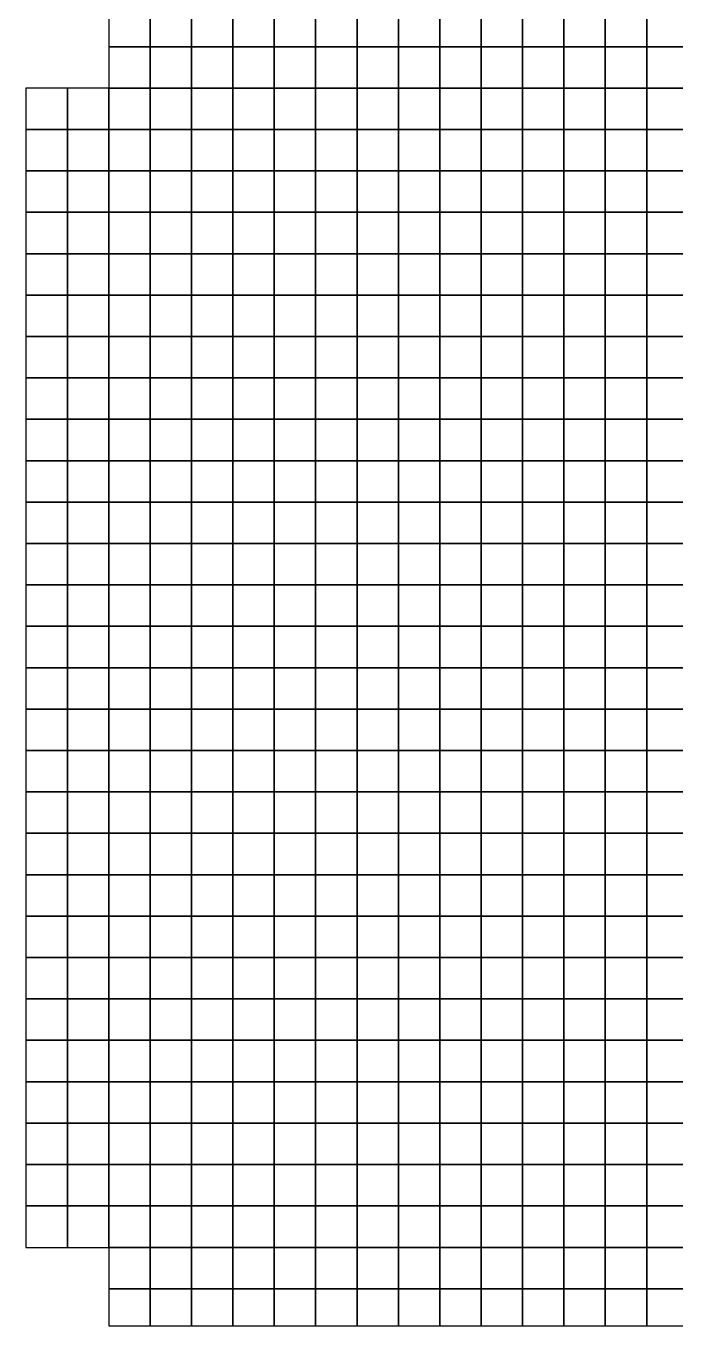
# Model space of a CAD drawing. Extents: x -2.8 to 74.5, y -0.2 to 18.4.
# Drawn here: x 36.27 to 39.41, y -0.18 to 6.1 of the extents above; entities that cross this region are included whole.
import ezdxf

# ---------------------------------------------------------------- set-up
doc = ezdxf.new("R2010")
doc.units = 0
doc.header["$MEASUREMENT"] = 0
doc.layers.add('layer_elements', color=7, linetype='Continuous')

msp = doc.modelspace()

# ---------------------------------------------------------------- linework, layer by layer
at = {"layer": 'layer_elements', "color": 51, "true_color": 0xffff73}
for points in [[(36.67, 6), (36.87, 6), (36.87, 6.2), (36.67, 6.2)], [(36.87, 6), (37.07, 6), (37.07, 6.2), (36.87, 6.2)], [(37.07, 6), (37.27, 6), (37.27, 6.2), (37.07, 6.2)], [(37.27, 6), (37.47, 6), (37.47, 6.2), (37.27, 6.2)], [(36.67, 5.8), (36.87, 5.8), (36.87, 6), (36.67, 6)], [(37.07, 5.8), (37.27, 5.8), (37.27, 6), (37.07, 6)], [(37.07, 5.6), (37.27, 5.6), (37.27, 5.8), (37.07, 5.8)], [(36.67, 5.4), (36.87, 5.4), (36.87, 5.6), (36.67, 5.6)], [(36.87, 5.4), (37.07, 5.4), (37.07, 5.6), (36.87, 5.6)], [(37.07, 5.4), (37.27, 5.4), (37.27, 5.6), (37.07, 5.6)], [(36.27, 0.8), (36.47, 0.8), (36.47, 1), (36.27, 1)], [(36.47, 0.8), (36.67, 0.8), (36.67, 1), (36.47, 1)], [(36.67, 0.8), (36.87, 0.8), (36.87, 1), (36.67, 1)], [(37.07, 0.8), (37.27, 0.8), (37.27, 1), (37.07, 1)], [(36.27, 0.6), (36.47, 0.6), (36.47, 0.8), (36.27, 0.8)], [(36.47, 0.6), (36.67, 0.6), (36.67, 0.8), (36.47, 0.8)], [(36.67, 0.6), (36.87, 0.6), (36.87, 0.8), (36.67, 0.8)], [(36.87, 0.6), (37.07, 0.6), (37.07, 0.8), (36.87, 0.8)], [(37.07, 0.6), (37.27, 0.6), (37.27, 0.8), (37.07, 0.8)], [(37.27, 0.6), (37.47, 0.6), (37.47, 0.8), (37.27, 0.8)], [(36.27, 0.4), (36.47, 0.4), (36.47, 0.6), (36.27, 0.6)], [(37.07, 0.4), (37.27, 0.4), (37.27, 0.6), (37.07, 0.6)], [(37.27, 0.4), (37.47, 0.4), (37.47, 0.6), (37.27, 0.6)], [(37.27, 0.2), (37.47, 0.2), (37.47, 0.4), (37.27, 0.4)], [(37.47, 0.2), (37.67, 0.2), (37.67, 0.4), (37.47, 0.4)], [(36.87, 0), (37.07, 0), (37.07, 0.2), (36.87, 0.2)], [(37.07, 0), (37.27, 0), (37.27, 0.2), (37.07, 0.2)], [(37.27, 0), (37.47, 0), (37.47, 0.2), (37.27, 0.2)], [(37.07, -0.18), (37.27, -0.18), (37.27, 0), (37.07, 0)], [(37.27, -0.18), (37.47, -0.18), (37.47, 0), (37.27, 0)]]:
    msp.add_3dface(points, dxfattribs=at)
at = {"layer": 'layer_elements', "color": 171, "true_color": 0x8080ff}
for points in [[(37.47, 6), (37.67, 6), (37.67, 6.2), (37.47, 6.2)], [(37.67, 6), (37.87, 6), (37.87, 6.2), (37.67, 6.2)], [(37.87, 6), (38.07, 6), (38.07, 6.2), (37.87, 6.2)], [(38.07, 6), (38.27, 6), (38.27, 6.2), (38.07, 6.2)], [(38.27, 6), (38.47, 6), (38.47, 6.2), (38.27, 6.2)], [(38.47, 6), (38.67, 6), (38.67, 6.2), (38.47, 6.2)], [(38.67, 6), (38.87, 6), (38.87, 6.2), (38.67, 6.2)], [(38.87, 6), (39.07, 6), (39.07, 6.2), (38.87, 6.2)], [(39.07, 6), (39.27, 6), (39.27, 6.2), (39.07, 6.2)], [(39.27, 6), (39.47, 6), (39.47, 6.2), (39.27, 6.2)], [(36.87, 5.8), (37.07, 5.8), (37.07, 6), (36.87, 6)], [(37.27, 5.8), (37.47, 5.8), (37.47, 6), (37.27, 6)], [(37.47, 5.8), (37.67, 5.8), (37.67, 6), (37.47, 6)], [(37.67, 5.8), (37.87, 5.8), (37.87, 6), (37.67, 6)], [(37.87, 5.8), (38.07, 5.8), (38.07, 6), (37.87, 6)], [(38.07, 5.8), (38.27, 5.8), (38.27, 6), (38.07, 6)], [(38.27, 5.8), (38.47, 5.8), (38.47, 6), (38.27, 6)], [(38.47, 5.8), (38.67, 5.8), (38.67, 6), (38.47, 6)], [(38.67, 5.8), (38.87, 5.8), (38.87, 6), (38.67, 6)], [(38.87, 5.8), (39.07, 5.8), (39.07, 6), (38.87, 6)], [(39.07, 5.8), (39.27, 5.8), (39.27, 6), (39.07, 6)], [(39.27, 5.8), (39.47, 5.8), (39.47, 6), (39.27, 6)], [(36.27, 5.6, 0), (36.47, 5.6), (36.47, 5.8), (36.27, 5.8)], [(36.47, 5.6), (36.67, 5.6), (36.67, 5.8), (36.47, 5.8)], [(37.27, 5.6), (37.47, 5.6), (37.47, 5.8), (37.27, 5.8)], [(37.47, 5.6), (37.67, 5.6), (37.67, 5.8), (37.47, 5.8)], [(37.67, 5.6), (37.87, 5.6), (37.87, 5.8), (37.67, 5.8)], [(37.87, 5.6), (38.07, 5.6), (38.07, 5.8), (37.87, 5.8)], [(38.07, 5.6), (38.27, 5.6), (38.27, 5.8), (38.07, 5.8)], [(38.27, 5.6), (38.47, 5.6), (38.47, 5.8), (38.27, 5.8)], [(38.47, 5.6), (38.67, 5.6), (38.67, 5.8), (38.47, 5.8)], [(38.67, 5.6), (38.87, 5.6), (38.87, 5.8), (38.67, 5.8)], [(38.87, 5.6), (39.07, 5.6), (39.07, 5.8), (38.87, 5.8)], [(39.07, 5.6), (39.27, 5.6), (39.27, 5.8), (39.07, 5.8)], [(39.27, 5.6), (39.47, 5.6), (39.47, 5.8), (39.27, 5.8)], [(36.27, 5.4), (36.47, 5.4), (36.47, 5.6), (36.27, 5.6, 0)], [(36.47, 5.4), (36.67, 5.4), (36.67, 5.6), (36.47, 5.6)], [(37.27, 5.4), (37.47, 5.4), (37.47, 5.6), (37.27, 5.6)], [(37.47, 5.4), (37.67, 5.4), (37.67, 5.6), (37.47, 5.6)], [(37.67, 5.4), (37.87, 5.4), (37.87, 5.6), (37.67, 5.6)], [(37.87, 5.4), (38.07, 5.4), (38.07, 5.6), (37.87, 5.6)], [(38.07, 5.4), (38.27, 5.4), (38.27, 5.6), (38.07, 5.6)], [(38.27, 5.4), (38.47, 5.4), (38.47, 5.6), (38.27, 5.6)], [(38.47, 5.4), (38.67, 5.4), (38.67, 5.6), (38.47, 5.6)], [(38.67, 5.4), (38.87, 5.4), (38.87, 5.6), (38.67, 5.6)], [(38.87, 5.4), (39.07, 5.4), (39.07, 5.6), (38.87, 5.6)], [(39.07, 5.4), (39.27, 5.4), (39.27, 5.6), (39.07, 5.6)], [(39.27, 5.4), (39.47, 5.4), (39.47, 5.6), (39.27, 5.6)], [(36.27, 5.2), (36.47, 5.2), (36.47, 5.4), (36.27, 5.4)], [(36.47, 5.2), (36.67, 5.2), (36.67, 5.4), (36.47, 5.4)], [(36.67, 5.2), (36.87, 5.2), (36.87, 5.4), (36.67, 5.4)], [(36.87, 5.2), (37.07, 5.2), (37.07, 5.4), (36.87, 5.4)], [(37.07, 5.2), (37.27, 5.2), (37.27, 5.4), (37.07, 5.4)], [(37.27, 5.2), (37.47, 5.2), (37.47, 5.4), (37.27, 5.4)], [(37.47, 5.2), (37.67, 5.2), (37.67, 5.4), (37.47, 5.4)], [(37.67, 5.2), (37.87, 5.2), (37.87, 5.4), (37.67, 5.4)], [(37.87, 5.2), (38.07, 5.2), (38.07, 5.4), (37.87, 5.4)], [(38.07, 5.2), (38.27, 5.2), (38.27, 5.4), (38.07, 5.4)], [(38.27, 5.2), (38.47, 5.2), (38.47, 5.4), (38.27, 5.4)], [(38.47, 5.2), (38.67, 5.2), (38.67, 5.4), (38.47, 5.4)], [(38.67, 5.2), (38.87, 5.2), (38.87, 5.4), (38.67, 5.4)], [(38.87, 5.2), (39.07, 5.2), (39.07, 5.4), (38.87, 5.4)], [(39.07, 5.2), (39.27, 5.2), (39.27, 5.4), (39.07, 5.4)], [(39.27, 5.2), (39.47, 5.2), (39.47, 5.4), (39.27, 5.4)], [(36.27, 5), (36.47, 5), (36.47, 5.2), (36.27, 5.2)], [(36.47, 5), (36.67, 5), (36.67, 5.2), (36.47, 5.2)], [(36.67, 5), (36.87, 5), (36.87, 5.2), (36.67, 5.2)], [(36.87, 5), (37.07, 5), (37.07, 5.2), (36.87, 5.2)], [(37.07, 5), (37.27, 5), (37.27, 5.2), (37.07, 5.2)], [(37.27, 5), (37.47, 5), (37.47, 5.2), (37.27, 5.2)], [(37.47, 5), (37.67, 5), (37.67, 5.2), (37.47, 5.2)], [(37.67, 5), (37.87, 5), (37.87, 5.2), (37.67, 5.2)], [(37.87, 5), (38.07, 5), (38.07, 5.2), (37.87, 5.2)], [(38.07, 5), (38.27, 5), (38.27, 5.2), (38.07, 5.2)], [(38.27, 5), (38.47, 5), (38.47, 5.2), (38.27, 5.2)], [(38.47, 5), (38.67, 5), (38.67, 5.2), (38.47, 5.2)], [(38.67, 5), (38.87, 5), (38.87, 5.2), (38.67, 5.2)], [(38.87, 5), (39.07, 5), (39.07, 5.2), (38.87, 5.2)], [(39.07, 5), (39.27, 5), (39.27, 5.2), (39.07, 5.2)], [(39.27, 5), (39.47, 5), (39.47, 5.2), (39.27, 5.2)], [(36.27, 4.8), (36.47, 4.8), (36.47, 5), (36.27, 5)], [(36.47, 4.8), (36.67, 4.8), (36.67, 5), (36.47, 5)], [(36.67, 4.8), (36.87, 4.8), (36.87, 5), (36.67, 5)], [(36.87, 4.8), (37.07, 4.8), (37.07, 5), (36.87, 5)], [(37.07, 4.8), (37.27, 4.8), (37.27, 5), (37.07, 5)], [(37.27, 4.8), (37.47, 4.8), (37.47, 5), (37.27, 5)], [(37.47, 4.8), (37.67, 4.8), (37.67, 5), (37.47, 5)], [(37.67, 4.8), (37.87, 4.8), (37.87, 5), (37.67, 5)], [(37.87, 4.8), (38.07, 4.8), (38.07, 5), (37.87, 5)], [(38.07, 4.8), (38.27, 4.8), (38.27, 5), (38.07, 5)], [(38.27, 4.8), (38.47, 4.8), (38.47, 5), (38.27, 5)], [(38.47, 4.8), (38.67, 4.8), (38.67, 5), (38.47, 5)], [(38.67, 4.8), (38.87, 4.8), (38.87, 5), (38.67, 5)], [(38.87, 4.8), (39.07, 4.8), (39.07, 5), (38.87, 5)], [(39.07, 4.8), (39.27, 4.8), (39.27, 5), (39.07, 5)], [(39.27, 4.8), (39.47, 4.8), (39.47, 5), (39.27, 5)], [(36.27, 4.6), (36.47, 4.6), (36.47, 4.8), (36.27, 4.8)], [(36.47, 4.6), (36.67, 4.6), (36.67, 4.8), (36.47, 4.8)], [(36.67, 4.6), (36.87, 4.6), (36.87, 4.8), (36.67, 4.8)], [(36.87, 4.6), (37.07, 4.6), (37.07, 4.8), (36.87, 4.8)], [(37.07, 4.6), (37.27, 4.6), (37.27, 4.8), (37.07, 4.8)], [(37.27, 4.6), (37.47, 4.6), (37.47, 4.8), (37.27, 4.8)], [(37.47, 4.6), (37.67, 4.6), (37.67, 4.8), (37.47, 4.8)], [(37.67, 4.6), (37.87, 4.6), (37.87, 4.8), (37.67, 4.8)], [(37.87, 4.6), (38.07, 4.6), (38.07, 4.8), (37.87, 4.8)], [(38.07, 4.6), (38.27, 4.6), (38.27, 4.8), (38.07, 4.8)], [(38.27, 4.6), (38.47, 4.6), (38.47, 4.8), (38.27, 4.8)], [(38.47, 4.6), (38.67, 4.6), (38.67, 4.8), (38.47, 4.8)], [(38.67, 4.6), (38.87, 4.6), (38.87, 4.8), (38.67, 4.8)], [(38.87, 4.6), (39.07, 4.6), (39.07, 4.8), (38.87, 4.8)], [(39.07, 4.6), (39.27, 4.6), (39.27, 4.8), (39.07, 4.8)], [(39.27, 4.6), (39.47, 4.6), (39.47, 4.8), (39.27, 4.8)], [(36.27, 4.4), (36.47, 4.4), (36.47, 4.6), (36.27, 4.6)], [(36.47, 4.4), (36.67, 4.4), (36.67, 4.6), (36.47, 4.6)], [(36.67, 4.4), (36.87, 4.4), (36.87, 4.6), (36.67, 4.6)], [(36.87, 4.4), (37.07, 4.4), (37.07, 4.6), (36.87, 4.6)], [(37.07, 4.4), (37.27, 4.4), (37.27, 4.6), (37.07, 4.6)], [(37.27, 4.4), (37.47, 4.4), (37.47, 4.6), (37.27, 4.6)], [(37.47, 4.4), (37.67, 4.4), (37.67, 4.6), (37.47, 4.6)], [(37.67, 4.4), (37.87, 4.4), (37.87, 4.6), (37.67, 4.6)], [(37.87, 4.4), (38.07, 4.4), (38.07, 4.6), (37.87, 4.6)], [(38.07, 4.4), (38.27, 4.4), (38.27, 4.6), (38.07, 4.6)], [(38.27, 4.4), (38.47, 4.4), (38.47, 4.6), (38.27, 4.6)], [(38.47, 4.4), (38.67, 4.4), (38.67, 4.6), (38.47, 4.6)], [(38.67, 4.4), (38.87, 4.4), (38.87, 4.6), (38.67, 4.6)], [(38.87, 4.4), (39.07, 4.4), (39.07, 4.6), (38.87, 4.6)], [(39.07, 4.4), (39.27, 4.4), (39.27, 4.6), (39.07, 4.6)], [(39.27, 4.4), (39.47, 4.4), (39.47, 4.6), (39.27, 4.6)], [(36.27, 4.2), (36.47, 4.2), (36.47, 4.4), (36.27, 4.4)], [(36.47, 4.2), (36.67, 4.2), (36.67, 4.4), (36.47, 4.4)], [(36.67, 4.2), (36.87, 4.2), (36.87, 4.4), (36.67, 4.4)], [(36.87, 4.2), (37.07, 4.2), (37.07, 4.4), (36.87, 4.4)], [(37.07, 4.2), (37.27, 4.2), (37.27, 4.4), (37.07, 4.4)], [(37.27, 4.2), (37.47, 4.2), (37.47, 4.4), (37.27, 4.4)], [(37.47, 4.2), (37.67, 4.2), (37.67, 4.4), (37.47, 4.4)], [(37.67, 4.2), (37.87, 4.2), (37.87, 4.4), (37.67, 4.4)], [(37.87, 4.2), (38.07, 4.2), (38.07, 4.4), (37.87, 4.4)], [(38.07, 4.2), (38.27, 4.2), (38.27, 4.4), (38.07, 4.4)], [(38.27, 4.2), (38.47, 4.2), (38.47, 4.4), (38.27, 4.4)], [(38.47, 4.2), (38.67, 4.2), (38.67, 4.4), (38.47, 4.4)], [(38.67, 4.2), (38.87, 4.2), (38.87, 4.4), (38.67, 4.4)], [(38.87, 4.2), (39.07, 4.2), (39.07, 4.4), (38.87, 4.4)], [(39.07, 4.2), (39.27, 4.2), (39.27, 4.4), (39.07, 4.4)], [(39.27, 4.2), (39.47, 4.2), (39.47, 4.4), (39.27, 4.4)], [(36.27, 4), (36.47, 4), (36.47, 4.2), (36.27, 4.2)], [(36.47, 4), (36.67, 4), (36.67, 4.2), (36.47, 4.2)], [(36.67, 4), (36.87, 4), (36.87, 4.2), (36.67, 4.2)], [(36.87, 4), (37.07, 4), (37.07, 4.2), (36.87, 4.2)], [(37.07, 4), (37.27, 4), (37.27, 4.2), (37.07, 4.2)], [(37.27, 4), (37.47, 4), (37.47, 4.2), (37.27, 4.2)], [(37.47, 4), (37.67, 4), (37.67, 4.2), (37.47, 4.2)], [(37.67, 4), (37.87, 4), (37.87, 4.2), (37.67, 4.2)], [(37.87, 4), (38.07, 4), (38.07, 4.2), (37.87, 4.2)], [(38.07, 4), (38.27, 4), (38.27, 4.2), (38.07, 4.2)], [(38.27, 4), (38.47, 4), (38.47, 4.2), (38.27, 4.2)], [(38.47, 4), (38.67, 4), (38.67, 4.2), (38.47, 4.2)], [(38.67, 4), (38.87, 4), (38.87, 4.2), (38.67, 4.2)], [(38.87, 4), (39.07, 4), (39.07, 4.2), (38.87, 4.2)], [(39.07, 4), (39.27, 4), (39.27, 4.2), (39.07, 4.2)], [(39.27, 4), (39.47, 4), (39.47, 4.2), (39.27, 4.2)], [(36.27, 3.8), (36.47, 3.8), (36.47, 4), (36.27, 4)], [(36.47, 3.8), (36.67, 3.8), (36.67, 4), (36.47, 4)], [(36.67, 3.8), (36.87, 3.8), (36.87, 4), (36.67, 4)], [(36.87, 3.8), (37.07, 3.8), (37.07, 4), (36.87, 4)], [(37.07, 3.8), (37.27, 3.8), (37.27, 4), (37.07, 4)], [(37.27, 3.8), (37.47, 3.8), (37.47, 4), (37.27, 4)], [(37.47, 3.8), (37.67, 3.8), (37.67, 4), (37.47, 4)], [(37.67, 3.8), (37.87, 3.8), (37.87, 4), (37.67, 4)], [(37.87, 3.8), (38.07, 3.8), (38.07, 4), (37.87, 4)], [(38.07, 3.8), (38.27, 3.8), (38.27, 4), (38.07, 4)], [(38.27, 3.8), (38.47, 3.8), (38.47, 4), (38.27, 4)], [(38.47, 3.8), (38.67, 3.8), (38.67, 4), (38.47, 4)], [(38.67, 3.8), (38.87, 3.8), (38.87, 4), (38.67, 4)], [(38.87, 3.8), (39.07, 3.8), (39.07, 4), (38.87, 4)], [(39.07, 3.8), (39.27, 3.8), (39.27, 4), (39.07, 4)], [(39.27, 3.8), (39.47, 3.8), (39.47, 4), (39.27, 4)], [(36.27, 3.6), (36.47, 3.6), (36.47, 3.8), (36.27, 3.8)], [(36.47, 3.6), (36.67, 3.6), (36.67, 3.8), (36.47, 3.8)], [(36.67, 3.6), (36.87, 3.6), (36.87, 3.8), (36.67, 3.8)], [(36.87, 3.6), (37.07, 3.6), (37.07, 3.8), (36.87, 3.8)], [(37.07, 3.6), (37.27, 3.6), (37.27, 3.8), (37.07, 3.8)], [(37.27, 3.6), (37.47, 3.6), (37.47, 3.8), (37.27, 3.8)], [(37.47, 3.6), (37.67, 3.6), (37.67, 3.8), (37.47, 3.8)], [(37.67, 3.6), (37.87, 3.6), (37.87, 3.8), (37.67, 3.8)], [(37.87, 3.6), (38.07, 3.6), (38.07, 3.8), (37.87, 3.8)], [(38.07, 3.6), (38.27, 3.6), (38.27, 3.8), (38.07, 3.8)], [(38.27, 3.6), (38.47, 3.6), (38.47, 3.8), (38.27, 3.8)], [(38.47, 3.6), (38.67, 3.6), (38.67, 3.8), (38.47, 3.8)], [(38.67, 3.6), (38.87, 3.6), (38.87, 3.8), (38.67, 3.8)], [(38.87, 3.6), (39.07, 3.6), (39.07, 3.8), (38.87, 3.8)], [(39.07, 3.6), (39.27, 3.6), (39.27, 3.8), (39.07, 3.8)], [(39.27, 3.6), (39.47, 3.6), (39.47, 3.8), (39.27, 3.8)], [(36.27, 3.4), (36.47, 3.4), (36.47, 3.6), (36.27, 3.6)], [(36.47, 3.4), (36.67, 3.4), (36.67, 3.6), (36.47, 3.6)], [(36.67, 3.4), (36.87, 3.4), (36.87, 3.6), (36.67, 3.6)], [(36.87, 3.4), (37.07, 3.4), (37.07, 3.6), (36.87, 3.6)], [(37.07, 3.4), (37.27, 3.4), (37.27, 3.6), (37.07, 3.6)], [(37.27, 3.4), (37.47, 3.4), (37.47, 3.6), (37.27, 3.6)], [(37.47, 3.4), (37.67, 3.4), (37.67, 3.6), (37.47, 3.6)], [(37.67, 3.4), (37.87, 3.4), (37.87, 3.6), (37.67, 3.6)], [(37.87, 3.4), (38.07, 3.4), (38.07, 3.6), (37.87, 3.6)], [(38.07, 3.4), (38.27, 3.4), (38.27, 3.6), (38.07, 3.6)], [(38.27, 3.4), (38.47, 3.4), (38.47, 3.6), (38.27, 3.6)], [(38.47, 3.4), (38.67, 3.4), (38.67, 3.6), (38.47, 3.6)], [(38.67, 3.4), (38.87, 3.4), (38.87, 3.6), (38.67, 3.6)], [(38.87, 3.4), (39.07, 3.4), (39.07, 3.6), (38.87, 3.6)], [(39.07, 3.4), (39.27, 3.4), (39.27, 3.6), (39.07, 3.6)], [(39.27, 3.4), (39.47, 3.4), (39.47, 3.6), (39.27, 3.6)], [(36.27, 3.2), (36.47, 3.2), (36.47, 3.4), (36.27, 3.4)], [(36.47, 3.2), (36.67, 3.2), (36.67, 3.4), (36.47, 3.4)], [(36.67, 3.2), (36.87, 3.2), (36.87, 3.4), (36.67, 3.4)], [(36.87, 3.2), (37.07, 3.2), (37.07, 3.4), (36.87, 3.4)], [(37.07, 3.2), (37.27, 3.2), (37.27, 3.4), (37.07, 3.4)], [(37.27, 3.2), (37.47, 3.2), (37.47, 3.4), (37.27, 3.4)], [(37.47, 3.2), (37.67, 3.2), (37.67, 3.4), (37.47, 3.4)], [(37.67, 3.2), (37.87, 3.2), (37.87, 3.4), (37.67, 3.4)], [(37.87, 3.2), (38.07, 3.2), (38.07, 3.4), (37.87, 3.4)], [(38.07, 3.2), (38.27, 3.2), (38.27, 3.4), (38.07, 3.4)], [(38.27, 3.2), (38.47, 3.2), (38.47, 3.4), (38.27, 3.4)], [(38.47, 3.2), (38.67, 3.2), (38.67, 3.4), (38.47, 3.4)], [(38.67, 3.2), (38.87, 3.2), (38.87, 3.4), (38.67, 3.4)], [(38.87, 3.2), (39.07, 3.2), (39.07, 3.4), (38.87, 3.4)], [(39.07, 3.2), (39.27, 3.2), (39.27, 3.4), (39.07, 3.4)], [(39.27, 3.2), (39.47, 3.2), (39.47, 3.4), (39.27, 3.4)], [(36.27, 3), (36.47, 3), (36.47, 3.2), (36.27, 3.2)], [(36.47, 3), (36.67, 3), (36.67, 3.2), (36.47, 3.2)], [(36.67, 3), (36.87, 3), (36.87, 3.2), (36.67, 3.2)], [(36.87, 3), (37.07, 3), (37.07, 3.2), (36.87, 3.2)], [(37.07, 3), (37.27, 3), (37.27, 3.2), (37.07, 3.2)], [(37.27, 3), (37.47, 3), (37.47, 3.2), (37.27, 3.2)], [(37.47, 3), (37.67, 3), (37.67, 3.2), (37.47, 3.2)], [(37.67, 3), (37.87, 3), (37.87, 3.2), (37.67, 3.2)], [(37.87, 3), (38.07, 3), (38.07, 3.2), (37.87, 3.2)], [(38.07, 3), (38.27, 3), (38.27, 3.2), (38.07, 3.2)], [(38.27, 3), (38.47, 3), (38.47, 3.2), (38.27, 3.2)], [(38.47, 3), (38.67, 3), (38.67, 3.2), (38.47, 3.2)], [(38.67, 3), (38.87, 3), (38.87, 3.2), (38.67, 3.2)], [(38.87, 3), (39.07, 3), (39.07, 3.2), (38.87, 3.2)], [(39.07, 3), (39.27, 3), (39.27, 3.2), (39.07, 3.2)], [(39.27, 3), (39.47, 3), (39.47, 3.2), (39.27, 3.2)], [(36.27, 2.8), (36.47, 2.8), (36.47, 3), (36.27, 3)], [(36.47, 2.8), (36.67, 2.8), (36.67, 3), (36.47, 3)], [(36.67, 2.8), (36.87, 2.8), (36.87, 3), (36.67, 3)], [(36.87, 2.8), (37.07, 2.8), (37.07, 3), (36.87, 3)], [(37.07, 2.8), (37.27, 2.8), (37.27, 3), (37.07, 3)], [(37.27, 2.8), (37.47, 2.8), (37.47, 3), (37.27, 3)], [(37.47, 2.8), (37.67, 2.8), (37.67, 3), (37.47, 3)], [(37.67, 2.8), (37.87, 2.8), (37.87, 3), (37.67, 3)], [(37.87, 2.8), (38.07, 2.8), (38.07, 3), (37.87, 3)], [(38.07, 2.8), (38.27, 2.8), (38.27, 3), (38.07, 3)], [(38.27, 2.8), (38.47, 2.8), (38.47, 3), (38.27, 3)], [(38.47, 2.8), (38.67, 2.8), (38.67, 3), (38.47, 3)], [(38.67, 2.8), (38.87, 2.8), (38.87, 3), (38.67, 3)], [(38.87, 2.8), (39.07, 2.8), (39.07, 3), (38.87, 3)], [(39.07, 2.8), (39.27, 2.8), (39.27, 3), (39.07, 3)], [(39.27, 2.8), (39.47, 2.8), (39.47, 3), (39.27, 3)], [(36.27, 2.6), (36.47, 2.6), (36.47, 2.8), (36.27, 2.8)], [(36.47, 2.6), (36.67, 2.6), (36.67, 2.8), (36.47, 2.8)], [(36.67, 2.6), (36.87, 2.6), (36.87, 2.8), (36.67, 2.8)], [(36.87, 2.6), (37.07, 2.6), (37.07, 2.8), (36.87, 2.8)], [(37.07, 2.6), (37.27, 2.6), (37.27, 2.8), (37.07, 2.8)], [(37.27, 2.6), (37.47, 2.6), (37.47, 2.8), (37.27, 2.8)], [(37.47, 2.6), (37.67, 2.6), (37.67, 2.8), (37.47, 2.8)], [(37.67, 2.6), (37.87, 2.6), (37.87, 2.8), (37.67, 2.8)], [(37.87, 2.6), (38.07, 2.6), (38.07, 2.8), (37.87, 2.8)], [(38.07, 2.6), (38.27, 2.6), (38.27, 2.8), (38.07, 2.8)], [(38.27, 2.6), (38.47, 2.6), (38.47, 2.8), (38.27, 2.8)], [(38.47, 2.6), (38.67, 2.6), (38.67, 2.8), (38.47, 2.8)], [(38.67, 2.6), (38.87, 2.6), (38.87, 2.8), (38.67, 2.8)], [(38.87, 2.6), (39.07, 2.6), (39.07, 2.8), (38.87, 2.8)], [(39.07, 2.6), (39.27, 2.6), (39.27, 2.8), (39.07, 2.8)], [(39.27, 2.6), (39.47, 2.6), (39.47, 2.8), (39.27, 2.8)], [(36.27, 2.4), (36.47, 2.4), (36.47, 2.6), (36.27, 2.6)], [(36.47, 2.4), (36.67, 2.4), (36.67, 2.6), (36.47, 2.6)], [(36.67, 2.4), (36.87, 2.4), (36.87, 2.6), (36.67, 2.6)], [(36.87, 2.4), (37.07, 2.4), (37.07, 2.6), (36.87, 2.6)], [(37.07, 2.4), (37.27, 2.4), (37.27, 2.6), (37.07, 2.6)], [(37.27, 2.4), (37.47, 2.4), (37.47, 2.6), (37.27, 2.6)], [(37.47, 2.4), (37.67, 2.4), (37.67, 2.6), (37.47, 2.6)], [(37.67, 2.4), (37.87, 2.4), (37.87, 2.6), (37.67, 2.6)], [(37.87, 2.4), (38.07, 2.4), (38.07, 2.6), (37.87, 2.6)], [(38.07, 2.4), (38.27, 2.4), (38.27, 2.6), (38.07, 2.6)], [(38.27, 2.4), (38.47, 2.4), (38.47, 2.6), (38.27, 2.6)], [(38.47, 2.4), (38.67, 2.4), (38.67, 2.6), (38.47, 2.6)], [(38.67, 2.4), (38.87, 2.4), (38.87, 2.6), (38.67, 2.6)], [(38.87, 2.4), (39.07, 2.4), (39.07, 2.6), (38.87, 2.6)], [(39.07, 2.4), (39.27, 2.4), (39.27, 2.6), (39.07, 2.6)], [(39.27, 2.4), (39.47, 2.4), (39.47, 2.6), (39.27, 2.6)], [(36.27, 2.2), (36.47, 2.2), (36.47, 2.4), (36.27, 2.4)], [(36.47, 2.2), (36.67, 2.2), (36.67, 2.4), (36.47, 2.4)], [(36.67, 2.2), (36.87, 2.2), (36.87, 2.4), (36.67, 2.4)], [(36.87, 2.2), (37.07, 2.2), (37.07, 2.4), (36.87, 2.4)], [(37.07, 2.2), (37.27, 2.2), (37.27, 2.4), (37.07, 2.4)], [(37.27, 2.2), (37.47, 2.2), (37.47, 2.4), (37.27, 2.4)], [(37.47, 2.2), (37.67, 2.2), (37.67, 2.4), (37.47, 2.4)], [(37.67, 2.2), (37.87, 2.2), (37.87, 2.4), (37.67, 2.4)], [(37.87, 2.2), (38.07, 2.2), (38.07, 2.4), (37.87, 2.4)], [(38.07, 2.2), (38.27, 2.2), (38.27, 2.4), (38.07, 2.4)], [(38.27, 2.2), (38.47, 2.2), (38.47, 2.4), (38.27, 2.4)], [(38.47, 2.2), (38.67, 2.2), (38.67, 2.4), (38.47, 2.4)], [(38.67, 2.2), (38.87, 2.2), (38.87, 2.4), (38.67, 2.4)], [(38.87, 2.2), (39.07, 2.2), (39.07, 2.4), (38.87, 2.4)], [(39.07, 2.2), (39.27, 2.2), (39.27, 2.4), (39.07, 2.4)], [(39.27, 2.2), (39.47, 2.2), (39.47, 2.4), (39.27, 2.4)], [(36.27, 2), (36.47, 2), (36.47, 2.2), (36.27, 2.2)], [(36.47, 2), (36.67, 2), (36.67, 2.2), (36.47, 2.2)], [(36.67, 2), (36.87, 2), (36.87, 2.2), (36.67, 2.2)], [(36.87, 2), (37.07, 2), (37.07, 2.2), (36.87, 2.2)], [(37.07, 2), (37.27, 2), (37.27, 2.2), (37.07, 2.2)], [(37.27, 2), (37.47, 2), (37.47, 2.2), (37.27, 2.2)], [(37.47, 2), (37.67, 2), (37.67, 2.2), (37.47, 2.2)], [(37.67, 2), (37.87, 2), (37.87, 2.2), (37.67, 2.2)], [(37.87, 2), (38.07, 2), (38.07, 2.2), (37.87, 2.2)], [(38.07, 2), (38.27, 2), (38.27, 2.2), (38.07, 2.2)], [(38.27, 2), (38.47, 2), (38.47, 2.2), (38.27, 2.2)], [(38.47, 2), (38.67, 2), (38.67, 2.2), (38.47, 2.2)], [(38.67, 2), (38.87, 2), (38.87, 2.2), (38.67, 2.2)], [(38.87, 2), (39.07, 2), (39.07, 2.2), (38.87, 2.2)], [(39.07, 2), (39.27, 2), (39.27, 2.2), (39.07, 2.2)], [(39.27, 2), (39.47, 2), (39.47, 2.2), (39.27, 2.2)], [(36.27, 1.8), (36.47, 1.8), (36.47, 2), (36.27, 2)], [(36.47, 1.8), (36.67, 1.8), (36.67, 2), (36.47, 2)], [(36.67, 1.8), (36.87, 1.8), (36.87, 2), (36.67, 2)], [(36.87, 1.8), (37.07, 1.8), (37.07, 2), (36.87, 2)], [(37.07, 1.8), (37.27, 1.8), (37.27, 2), (37.07, 2)], [(37.27, 1.8), (37.47, 1.8), (37.47, 2), (37.27, 2)], [(37.47, 1.8), (37.67, 1.8), (37.67, 2), (37.47, 2)], [(37.67, 1.8), (37.87, 1.8), (37.87, 2), (37.67, 2)], [(37.87, 1.8), (38.07, 1.8), (38.07, 2), (37.87, 2)], [(38.07, 1.8), (38.27, 1.8), (38.27, 2), (38.07, 2)], [(38.27, 1.8), (38.47, 1.8), (38.47, 2), (38.27, 2)], [(38.47, 1.8), (38.67, 1.8), (38.67, 2), (38.47, 2)], [(38.67, 1.8), (38.87, 1.8), (38.87, 2), (38.67, 2)], [(38.87, 1.8), (39.07, 1.8), (39.07, 2), (38.87, 2)], [(39.07, 1.8), (39.27, 1.8), (39.27, 2), (39.07, 2)], [(39.27, 1.8), (39.47, 1.8), (39.47, 2), (39.27, 2)], [(36.27, 1.6), (36.47, 1.6), (36.47, 1.8), (36.27, 1.8)], [(36.47, 1.6), (36.67, 1.6), (36.67, 1.8), (36.47, 1.8)], [(36.67, 1.6), (36.87, 1.6), (36.87, 1.8), (36.67, 1.8)], [(36.87, 1.6), (37.07, 1.6), (37.07, 1.8), (36.87, 1.8)], [(37.07, 1.6), (37.27, 1.6), (37.27, 1.8), (37.07, 1.8)], [(37.27, 1.6), (37.47, 1.6), (37.47, 1.8), (37.27, 1.8)], [(37.47, 1.6), (37.67, 1.6), (37.67, 1.8), (37.47, 1.8)], [(37.67, 1.6), (37.87, 1.6), (37.87, 1.8), (37.67, 1.8)], [(37.87, 1.6), (38.07, 1.6), (38.07, 1.8), (37.87, 1.8)], [(38.07, 1.6), (38.27, 1.6), (38.27, 1.8), (38.07, 1.8)], [(38.27, 1.6), (38.47, 1.6), (38.47, 1.8), (38.27, 1.8)], [(38.47, 1.6), (38.67, 1.6), (38.67, 1.8), (38.47, 1.8)], [(38.67, 1.6), (38.87, 1.6), (38.87, 1.8), (38.67, 1.8)], [(38.87, 1.6), (39.07, 1.6), (39.07, 1.8), (38.87, 1.8)], [(39.07, 1.6), (39.27, 1.6), (39.27, 1.8), (39.07, 1.8)], [(39.27, 1.6), (39.47, 1.6), (39.47, 1.8), (39.27, 1.8)], [(36.27, 1.4), (36.47, 1.4), (36.47, 1.6), (36.27, 1.6)], [(36.47, 1.4), (36.67, 1.4), (36.67, 1.6), (36.47, 1.6)], [(36.67, 1.4), (36.87, 1.4), (36.87, 1.6), (36.67, 1.6)], [(36.87, 1.4), (37.07, 1.4), (37.07, 1.6), (36.87, 1.6)], [(37.07, 1.4), (37.27, 1.4), (37.27, 1.6), (37.07, 1.6)], [(37.27, 1.4), (37.47, 1.4), (37.47, 1.6), (37.27, 1.6)], [(37.47, 1.4), (37.67, 1.4), (37.67, 1.6), (37.47, 1.6)], [(37.67, 1.4), (37.87, 1.4), (37.87, 1.6), (37.67, 1.6)], [(37.87, 1.4), (38.07, 1.4), (38.07, 1.6), (37.87, 1.6)], [(38.07, 1.4), (38.27, 1.4), (38.27, 1.6), (38.07, 1.6)], [(38.27, 1.4), (38.47, 1.4), (38.47, 1.6), (38.27, 1.6)], [(38.47, 1.4), (38.67, 1.4), (38.67, 1.6), (38.47, 1.6)], [(38.67, 1.4), (38.87, 1.4), (38.87, 1.6), (38.67, 1.6)], [(38.87, 1.4), (39.07, 1.4), (39.07, 1.6), (38.87, 1.6)], [(39.07, 1.4), (39.27, 1.4), (39.27, 1.6), (39.07, 1.6)], [(39.27, 1.4), (39.47, 1.4), (39.47, 1.6), (39.27, 1.6)], [(36.27, 1.2), (36.47, 1.2), (36.47, 1.4), (36.27, 1.4)], [(36.47, 1.2), (36.67, 1.2), (36.67, 1.4), (36.47, 1.4)], [(36.67, 1.2), (36.87, 1.2), (36.87, 1.4), (36.67, 1.4)], [(36.87, 1.2), (37.07, 1.2), (37.07, 1.4), (36.87, 1.4)], [(37.07, 1.2), (37.27, 1.2), (37.27, 1.4), (37.07, 1.4)], [(37.27, 1.2), (37.47, 1.2), (37.47, 1.4), (37.27, 1.4)], [(37.47, 1.2), (37.67, 1.2), (37.67, 1.4), (37.47, 1.4)], [(37.67, 1.2), (37.87, 1.2), (37.87, 1.4), (37.67, 1.4)], [(37.87, 1.2), (38.07, 1.2), (38.07, 1.4), (37.87, 1.4)], [(38.07, 1.2), (38.27, 1.2), (38.27, 1.4), (38.07, 1.4)], [(38.27, 1.2), (38.47, 1.2), (38.47, 1.4), (38.27, 1.4)], [(38.47, 1.2), (38.67, 1.2), (38.67, 1.4), (38.47, 1.4)], [(38.67, 1.2), (38.87, 1.2), (38.87, 1.4), (38.67, 1.4)], [(38.87, 1.2), (39.07, 1.2), (39.07, 1.4), (38.87, 1.4)], [(39.07, 1.2), (39.27, 1.2), (39.27, 1.4), (39.07, 1.4)], [(39.27, 1.2), (39.47, 1.2), (39.47, 1.4), (39.27, 1.4)], [(36.27, 1), (36.47, 1), (36.47, 1.2), (36.27, 1.2)], [(36.47, 1), (36.67, 1), (36.67, 1.2), (36.47, 1.2)], [(36.67, 1), (36.87, 1), (36.87, 1.2), (36.67, 1.2)], [(36.87, 1), (37.07, 1), (37.07, 1.2), (36.87, 1.2)], [(37.07, 1), (37.27, 1), (37.27, 1.2), (37.07, 1.2)], [(37.27, 1), (37.47, 1), (37.47, 1.2), (37.27, 1.2)], [(37.47, 1), (37.67, 1), (37.67, 1.2), (37.47, 1.2)], [(37.67, 1), (37.87, 1), (37.87, 1.2), (37.67, 1.2)], [(37.87, 1), (38.07, 1), (38.07, 1.2), (37.87, 1.2)], [(38.07, 1), (38.27, 1), (38.27, 1.2), (38.07, 1.2)], [(38.27, 1), (38.47, 1), (38.47, 1.2), (38.27, 1.2)], [(38.47, 1), (38.67, 1), (38.67, 1.2), (38.47, 1.2)], [(38.67, 1), (38.87, 1), (38.87, 1.2), (38.67, 1.2)], [(38.87, 1), (39.07, 1), (39.07, 1.2), (38.87, 1.2)], [(39.07, 1), (39.27, 1), (39.27, 1.2), (39.07, 1.2)], [(39.27, 1), (39.47, 1), (39.47, 1.2), (39.27, 1.2)], [(36.87, 0.8), (37.07, 0.8), (37.07, 1), (36.87, 1)], [(37.27, 0.8), (37.47, 0.8), (37.47, 1), (37.27, 1)], [(37.47, 0.8), (37.67, 0.8), (37.67, 1), (37.47, 1)], [(37.67, 0.8), (37.87, 0.8), (37.87, 1), (37.67, 1)], [(37.87, 0.8), (38.07, 0.8), (38.07, 1), (37.87, 1)], [(38.07, 0.8), (38.27, 0.8), (38.27, 1), (38.07, 1)], [(38.27, 0.8), (38.47, 0.8), (38.47, 1), (38.27, 1)], [(38.47, 0.8), (38.67, 0.8), (38.67, 1), (38.47, 1)], [(38.67, 0.8), (38.87, 0.8), (38.87, 1), (38.67, 1)], [(38.87, 0.8), (39.07, 0.8), (39.07, 1), (38.87, 1)], [(39.07, 0.8), (39.27, 0.8), (39.27, 1), (39.07, 1)], [(39.27, 0.8), (39.47, 0.8), (39.47, 1), (39.27, 1)], [(37.47, 0.6), (37.67, 0.6), (37.67, 0.8), (37.47, 0.8)], [(37.67, 0.6), (37.87, 0.6), (37.87, 0.8), (37.67, 0.8)], [(37.87, 0.6), (38.07, 0.6), (38.07, 0.8), (37.87, 0.8)], [(38.07, 0.6), (38.27, 0.6), (38.27, 0.8), (38.07, 0.8)], [(38.27, 0.6), (38.47, 0.6), (38.47, 0.8), (38.27, 0.8)], [(38.47, 0.6), (38.67, 0.6), (38.67, 0.8), (38.47, 0.8)], [(38.67, 0.6), (38.87, 0.6), (38.87, 0.8), (38.67, 0.8)], [(38.87, 0.6), (39.07, 0.6), (39.07, 0.8), (38.87, 0.8)], [(39.07, 0.6), (39.27, 0.6), (39.27, 0.8), (39.07, 0.8)], [(39.27, 0.6), (39.47, 0.6), (39.47, 0.8), (39.27, 0.8)], [(37.47, 0.4), (37.67, 0.4), (37.67, 0.6), (37.47, 0.6)], [(37.67, 0.4), (37.87, 0.4), (37.87, 0.6), (37.67, 0.6)], [(37.87, 0.4), (38.07, 0.4), (38.07, 0.6), (37.87, 0.6)], [(38.07, 0.4), (38.27, 0.4), (38.27, 0.6), (38.07, 0.6)], [(38.27, 0.4), (38.47, 0.4), (38.47, 0.6), (38.27, 0.6)], [(38.47, 0.4), (38.67, 0.4), (38.67, 0.6), (38.47, 0.6)], [(38.67, 0.4), (38.87, 0.4), (38.87, 0.6), (38.67, 0.6)], [(38.87, 0.4), (39.07, 0.4), (39.07, 0.6), (38.87, 0.6)], [(39.07, 0.4), (39.27, 0.4), (39.27, 0.6), (39.07, 0.6)], [(39.27, 0.4), (39.47, 0.4), (39.47, 0.6), (39.27, 0.6)], [(36.27, 0.2), (36.47, 0.2), (36.47, 0.4), (36.27, 0.4)], [(37.67, 0.2), (37.87, 0.2), (37.87, 0.4), (37.67, 0.4)], [(37.87, 0.2), (38.07, 0.2), (38.07, 0.4), (37.87, 0.4)], [(38.07, 0.2), (38.27, 0.2), (38.27, 0.4), (38.07, 0.4)], [(38.27, 0.2), (38.47, 0.2), (38.47, 0.4), (38.27, 0.4)], [(38.47, 0.2), (38.67, 0.2), (38.67, 0.4), (38.47, 0.4)], [(38.67, 0.2), (38.87, 0.2), (38.87, 0.4), (38.67, 0.4)], [(38.87, 0.2), (39.07, 0.2), (39.07, 0.4), (38.87, 0.4)], [(39.07, 0.2), (39.27, 0.2), (39.27, 0.4), (39.07, 0.4)], [(39.27, 0.2), (39.47, 0.2), (39.47, 0.4), (39.27, 0.4)], [(36.67, 0), (36.87, 0), (36.87, 0.2), (36.67, 0.2)], [(37.47, 0), (37.67, 0), (37.67, 0.2), (37.47, 0.2)], [(37.67, 0), (37.87, 0), (37.87, 0.2), (37.67, 0.2)], [(37.87, 0), (38.07, 0), (38.07, 0.2), (37.87, 0.2)], [(38.07, 0), (38.27, 0), (38.27, 0.2), (38.07, 0.2)], [(38.27, 0), (38.47, 0), (38.47, 0.2), (38.27, 0.2)], [(38.47, 0), (38.67, 0), (38.67, 0.2), (38.47, 0.2)], [(38.67, 0), (38.87, 0), (38.87, 0.2), (38.67, 0.2)], [(38.87, 0), (39.07, 0), (39.07, 0.2), (38.87, 0.2)], [(39.07, 0), (39.27, 0), (39.27, 0.2), (39.07, 0.2)], [(39.27, 0), (39.47, 0), (39.47, 0.2), (39.27, 0.2)], [(36.67, -0.18), (36.87, -0.18), (36.87, 0), (36.67, 0)], [(36.87, -0.18), (37.07, -0.18), (37.07, 0), (36.87, 0)], [(37.47, -0.18), (37.67, -0.18), (37.67, 0), (37.47, 0)], [(37.67, -0.18), (37.87, -0.18), (37.87, 0), (37.67, 0)], [(37.87, -0.18), (38.07, -0.18), (38.07, 0), (37.87, 0)], [(38.07, -0.18), (38.27, -0.18), (38.27, 0), (38.07, 0)], [(38.27, -0.18), (38.47, -0.18), (38.47, 0), (38.27, 0)], [(38.47, -0.18), (38.67, -0.18), (38.67, 0), (38.47, 0)], [(38.67, -0.18), (38.87, -0.18), (38.87, 0), (38.67, 0)], [(38.87, -0.18), (39.07, -0.18), (39.07, 0), (38.87, 0)], [(39.07, -0.18), (39.27, -0.18), (39.27, 0), (39.07, 0)], [(39.27, -0.18), (39.47, -0.18), (39.47, 0), (39.27, 0)]]:
    msp.add_3dface(points, dxfattribs=at)
at = {"layer": 'layer_elements', "color": 40, "true_color": 0xffdc37}
for points in [[(36.67, 5.6), (36.87, 5.6), (36.87, 5.8), (36.67, 5.8)], [(36.87, 5.6), (37.07, 5.6), (37.07, 5.8), (36.87, 5.8)], [(36.47, 0.4), (36.67, 0.4), (36.67, 0.6), (36.47, 0.6)], [(36.47, 0.2), (36.67, 0.2), (36.67, 0.4), (36.47, 0.4)], [(37.07, 0.2), (37.27, 0.2), (37.27, 0.4), (37.07, 0.4)]]:
    msp.add_3dface(points, dxfattribs=at)
at = {"layer": 'layer_elements', "color": 40, "true_color": 0xffa41c}
for points in [[(36.67, 0.4), (36.87, 0.4), (36.87, 0.6), (36.67, 0.6)], [(36.87, 0.4), (37.07, 0.4), (37.07, 0.6), (36.87, 0.6)], [(36.67, 0.2), (36.87, 0.2), (36.87, 0.4), (36.67, 0.4)], [(36.87, 0.2), (37.07, 0.2), (37.07, 0.4), (36.87, 0.4)]]:
    msp.add_3dface(points, dxfattribs=at)

doc.saveas('drawing.dxf')
